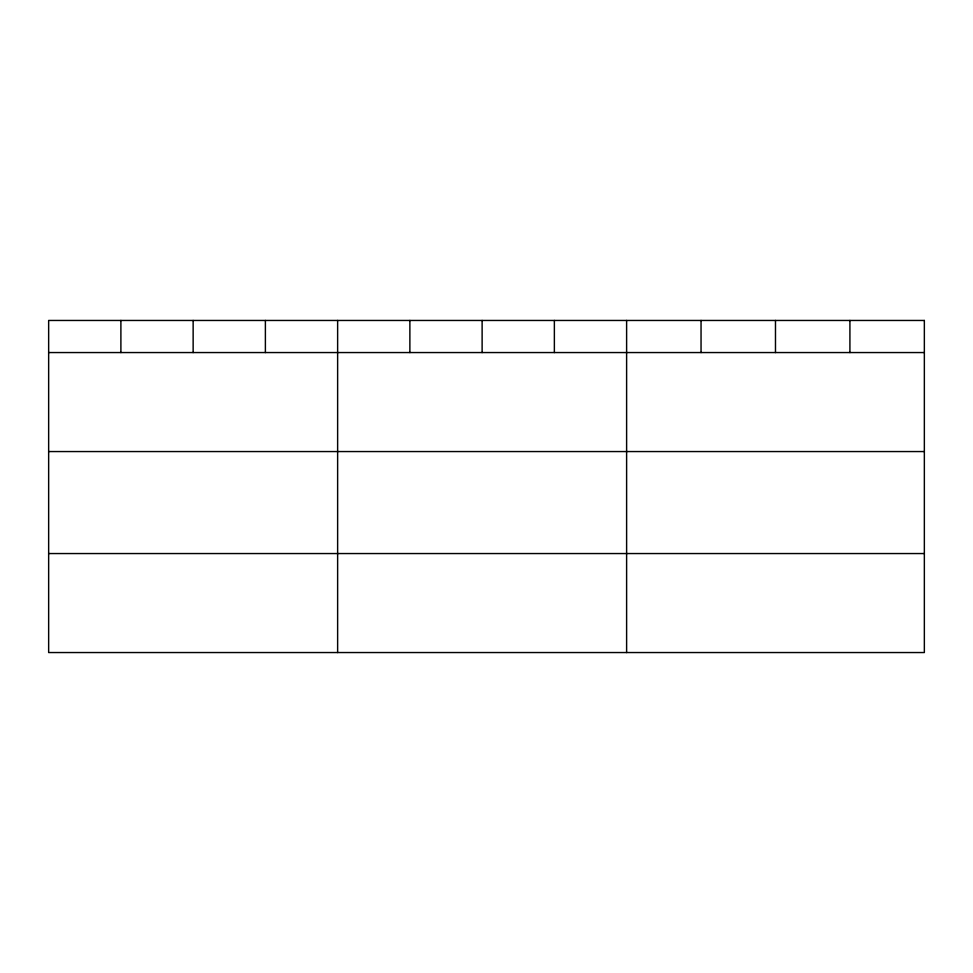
<?xml version="1.0" encoding="UTF-8"?>
<svg xmlns="http://www.w3.org/2000/svg" width="973" height="973" viewBox="0 0 973 973"><rect width="100%" height="100%" fill="white"/><g stroke="black" fill="none" stroke-linecap="round" stroke-linejoin="round"><path stroke-width="1.46" d="M48.65 352.554L924.35 352.554M48.65 451.557L924.35 451.557M48.65 553.552L924.35 553.552M849.915 320.458L849.915 352.554M775.481 320.458L775.481 352.554M701.047 320.458L701.047 352.554M626.612 320.458L626.612 652.542M554.367 320.458L554.367 352.554M482.121 320.458L482.121 352.554M409.876 320.458L409.876 352.554M337.631 320.458L337.631 652.542M265.386 320.458L265.386 352.554M193.141 320.458L193.141 352.554M120.895 320.458L120.895 352.554M924.35 320.458L48.65 320.458L48.65 652.542L924.35 652.542L924.35 320.458"/></g></svg>
